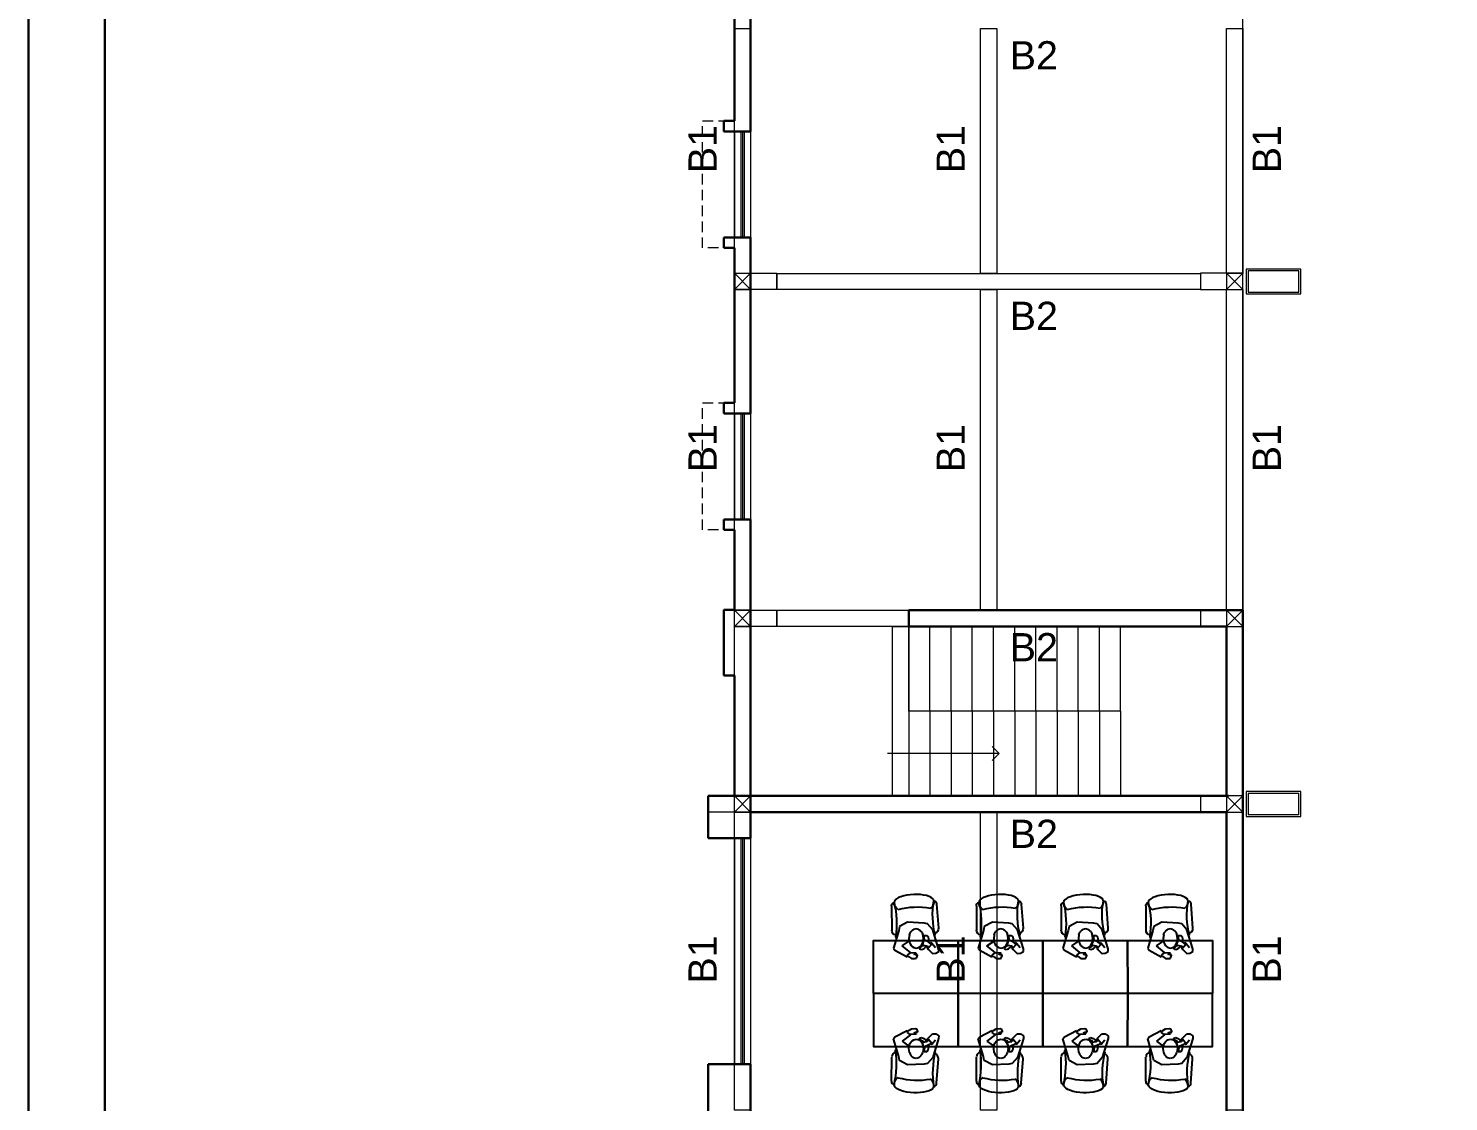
# Model space of a CAD drawing. Header units: inches. Extents: x -605 to 2991212, y -2872845 to 0.
# Drawn here: x 2756957 to 2777070, y -2518924 to -2503726 of the extents above; entities that cross this region are included whole.
import ezdxf
from ezdxf.enums import TextEntityAlignment as Align

# ---------------------------------------------------------------- set-up
doc = ezdxf.new("R2010")
doc.units = ezdxf.units.IN
doc.header["$LTSCALE"] = 600
doc.header["$MEASUREMENT"] = 0
doc.linetypes.add('DASHED2', pattern=[0.375, 0.25, -0.125])
doc.layers.add('50 - FURNITURE', color=47, linetype='Continuous')
doc.layers.add('see level', color=2, linetype='Continuous')
for name, color, linetype, lineweight in [('GB', 6, 'Continuous', 20), ('rRCC 2', 40, 'Continuous', 15), ('rSHEET', 2, 'Continuous', 30), ('WALLS', 7, 'Continuous', 30)]:
    doc.layers.add(name, color=color, linetype=linetype, lineweight=lineweight)
doc.layers.add('window', color=7, linetype='Continuous', lineweight=15, true_color=0x735461)
doc.styles.add('DIM', font='geniso.shx', dxfattribs={"width": 0.85})
doc.styles.get("Standard").update_dxf_attribs({"font": 'arial.ttf'})
doc.dimstyles.new('ST-100', dxfattribs={"dimscale": 100, "dimtxt": 2.5, "dimasz": 2, "dimexe": 0.18, "dimexo": 0.0625, "dimgap": 0.2, "dimtad": 0, "dimdec": 0, "dimzin": 0, "dimdsep": 46, "dimtxsty": 'DIM', "dimblk": 'OPEN90', "dimcen": 0.09, "dimclrd": 256, "dimclrt": 7, "dimadec": 0, "dimazin": 0, "dimtfac": 1, "dimtdec": 0, "dimtofl": 0, "dimtmove": 0, "dimatfit": 3, "dimldrblk": 'OPEN90', "dimfxl": 1, "dimtolj": 1, "dimtzin": 0, "dimlwd": -1, "dimarcsym": 0})

# ---------------------------------------------------------------- blocks, each defined once
blk = doc.blocks.new('_Open90')
at = {"color": 0, "linetype": 'ByBlock', "lineweight": -2}
for p, q in [((0, 0), (-1, 0)), ((-0.5, 0.5), (0, 0)), ((0, 0), (-0.5, -0.5))]:
    blk.add_line(p, q, dxfattribs=at)
blk = doc.blocks.new('560-sitting-p03')
for p, q in [((-0.518, -0.026, 0.001), (-0.469, 0.017, 0.001)), ((-0.455, 0.016, 0.001), (-0.511, 0.064, 0.001)), ((-0.473, 0.015, 0.001), (-0.444, -0.022, 0.001)), ((-0.469, 0.017, 0.001), (-0.455, 0.016, 0.001)), ((-0.451, 0.003, 0.001), (-0.458, -0.005, 0.001)), ((-0.455, 0.016, 0.001), (-0.451, 0.003, 0.001)), ((-0.364, 0.053), (-0.36, 0.059)), ((-0.36, 0.059), (-0.352, 0.063)), ((0.054, 0.079), (-0.261, 0.103)), ((0.096, 0.043), (0.113, 0.038)), ((0.113, 0.038), (0.128, 0.026)), ((0.128, 0.026), (0.142, 0.006)), ((0.142, 0.006), (0.154, -0.02)), ((-0.518, -0.042, 0.001), (-0.518, -0.026, 0.001)), ((-0.499, -0.038, 0.001), (-0.517, -0.025, 0.001)), ((-0.482, -0.092, 0.001), (-0.489, -0.054, 0.001)), ((-0.444, -0.022, 0.001), (-0.419, -0.079, 0.001)), ((-0.438, -0.032, 0.001), (-0.44, -0.032, 0.001)), ((-0.402, -0.027, 0.001), (-0.438, -0.032, 0.001)), ((-0.419, -0.079, 0.001), (-0.423, -0.09, 0.001)), ((-0.422, -0.071, 0.001), (-0.415, -0.069, 0.001)), ((-0.415, -0.069, 0.001), (-0.408, -0.077, 0.001)), ((-0.415, -0.095, 0.001), (-0.393, -0.093, 0.001)), ((-0.408, -0.077, 0.001), (-0.358, -0.085, 0.001)), ((-0.373, -0.032, 0.001), (-0.402, -0.027, 0.001)), ((-0.402, -0.094), (-0.4, -0.078)), ((-0.393, -0.093, 0.001), (-0.344, -0.101, 0.001)), ((-0.392, -0.029), (-0.392, -0.029)), ((-0.358, -0.054, 0.001), (-0.373, -0.032, 0.001)), ((-0.358, -0.085, 0.001), (-0.358, -0.054, 0.001)), ((-0.277, -0.154, 0.001), (-0.269, -0.189, 0.001)), ((0.154, -0.02), (0.165, -0.053)), ((0.165, -0.053), (0.172, -0.09)), ((0.172, -0.09), (0.178, -0.131)), ((0.178, -0.131), (0.18, -0.175)), ((0.18, -0.175), (0.179, -0.22)), ((-0.607, -0.3, 0.001), (-0.626, -0.303, 0.001)), ((-0.581, -0.266, 0.001), (-0.607, -0.3, 0.001)), ((-0.396, -0.281, 0.001), (-0.427, -0.276, 0.001)), ((-0.347, -0.274, 0.001), (-0.396, -0.281, 0.001)), ((-0.269, -0.189, 0.001), (-0.278, -0.223, 0.001)), ((0.161, -0.35), (0.15, -0.386)), ((0.17, -0.309), (0.161, -0.35)), ((0.176, -0.265), (0.17, -0.309)), ((0.179, -0.22), (0.176, -0.265)), ((-0.382, -0.452), (-0.39, -0.44)), ((-0.374, -0.456), (-0.382, -0.452)), ((0.028, -0.508), (-0.287, -0.505)), ((0.09, -0.472), (0.074, -0.476)), ((0.107, -0.461), (0.09, -0.472)), ((0.123, -0.443), (0.107, -0.461)), ((0.137, -0.418), (0.123, -0.443)), ((0.15, -0.386), (0.137, -0.418))]:
    blk.add_line(p, q)
for centre, radius, start, end in [((-0.083, 1.079), 1.051, 255.1921, 279.8309), ((-0.268, 0.042), 0.0613, 83.9466, 166.6044), ((0.091, -0.073), 0.117, 87.1699, 140.9803), ((0.057, 0.04), 0.0394, 4.1601, 94.7343), ((-0.384, -0.225, 0.001), 0.13, 52.2535, 71.8241), ((-0.367, -0.202, 0.001), 0.101, 28.0228, 52.2535), ((-0.952, -0.171), 0.968, 344.8311, 10.1919), ((-0.383, -0.15, 0.001), 0.13, 286.2211, 305.7918), ((-0.366, -0.173, 0.001), 0.101, 305.7918, 330.0225), ((-0.198, -1.572), 1.129, 76.0579, 98.9651), ((-0.289, -0.443), 0.0613, 188.4186, 271.0764), ((0.074, -0.367), 0.109, 211.9555, 269.936), ((0.035, -0.469), 0.0394, 260.2887, 350.8629)]:
    blk.add_arc(centre, radius, start, end)
for points, invisible_edges in [([(-0.499, -0.038, 0.001), (-0.59, 0.027, 0.001), (-0.587, 0.069, 0.001)], 13), ([(-0.499, -0.038, 0.001), (-0.537, -0.026, 0.001), (-0.59, 0.027, 0.001)], 13), ([(-0.587, 0.069, 0.001), (-0.563, 0.108, 0.001), (-0.529, 0.107, 0.001)], 12), ([(-0.491, -0.043, 0.001), (-0.499, -0.038, 0.001), (-0.587, 0.069, 0.001)], 14), ([(-0.529, 0.107, 0.001), (-0.28, 0.03, 0.001), (-0.204, -0.038, 0.001)], 12), ([(-0.631, -0.285, 0.001), (-0.658, -0.198, 0.001), (-0.654, -0.184, 0.001)], 13), ([(-0.654, -0.184, 0.001), (-0.618, -0.171, 0.001), (-0.61, -0.17, 0.001)], 12), ([(-0.654, -0.184, 0.001), (-0.61, -0.17, 0.001), (-0.608, -0.195, 0.001)], 13), ([(-0.599, -0.218, 0.001), (-0.595, -0.187, 0.001), (-0.586, -0.185, 0.001)], 12), ([(-0.599, -0.218, 0.001), (-0.586, -0.185, 0.001), (-0.581, -0.266, 0.001)], 13), ([(-0.54, -0.117, 0.001), (-0.529, -0.087, 0.001), (-0.51, -0.063, 0.001)], 12), ([(-0.492, -0.096, 0.001), (-0.532, -0.141, 0.001), (-0.54, -0.117, 0.001)], 13), ([(-0.499, -0.038, 0.001), (-0.518, -0.042, 0.001), (-0.537, -0.026, 0.001)], 13), ([(-0.492, -0.096, 0.001), (-0.525, -0.143, 0.001), (-0.532, -0.141, 0.001)], 13), ([(-0.492, -0.096, 0.001), (-0.496, -0.112, 0.001), (-0.525, -0.143, 0.001)], 12), ([(-0.512, -0.219, 0.001), (-0.52, -0.185, 0.001), (-0.511, -0.15, 0.001)], 12), ([(-0.499, -0.038, 0.001), (-0.505, -0.042, 0.001), (-0.518, -0.042, 0.001)], 12), ([(-0.511, -0.15, 0.001), (-0.498, -0.133, 0.001), (-0.482, -0.119, 0.001)], 12), ([(-0.423, -0.09, 0.001), (-0.51, -0.063, 0.001), (-0.489, -0.054, 0.001)], 13), ([(-0.482, -0.092, 0.001), (-0.492, -0.096, 0.001), (-0.51, -0.063, 0.001)], 14), ([(-0.423, -0.09, 0.001), (-0.489, -0.054, 0.001), (-0.491, -0.043, 0.001)], 13), ([(-0.423, -0.09, 0.001), (-0.48, -0.103, 0.001), (-0.482, -0.092, 0.001)], 13), ([(-0.482, -0.119, 0.001), (-0.461, -0.106, 0.001), (-0.439, -0.098, 0.001)], 12), ([(-0.423, -0.09, 0.001), (-0.471, -0.105, 0.001), (-0.48, -0.103, 0.001)], 12), ([(-0.442, -0.298, 0.001), (-0.427, -0.276, 0.001), (-0.204, -0.038, 0.001)], 14), ([(-0.427, -0.276, 0.001), (-0.439, -0.098, 0.001), (-0.415, -0.095, 0.001)], 13), ([(-0.415, -0.095, 0.001), (-0.423, -0.09, 0.001), (-0.204, -0.038, 0.001)], 14), ([(-0.204, -0.038, 0.001), (-0.193, -0.084, 0.001), (-0.183, -0.298, 0.001)], 12), ([(-0.631, -0.285, 0.001), (-0.655, -0.248, 0.001), (-0.658, -0.198, 0.001)], 12), ([(-0.55, -0.463, 0.001), (-0.633, -0.305, 0.001), (-0.626, -0.303, 0.001)], 12), ([(-0.55, -0.463, 0.001), (-0.626, -0.303, 0.001), (-0.631, -0.285, 0.001)], 13), ([(-0.608, -0.195, 0.001), (-0.599, -0.218, 0.001), (-0.581, -0.266, 0.001)], 14), ([(-0.581, -0.266, 0.001), (-0.578, -0.262, 0.001), (-0.492, -0.368, 0.001)], 12), ([(-0.55, -0.463, 0.001), (-0.492, -0.368, 0.001), (-0.442, -0.298, 0.001)], 13), ([(-0.427, -0.276, 0.001), (-0.5, -0.237, 0.001), (-0.512, -0.219, 0.001)], 13), ([(-0.427, -0.276, 0.001), (-0.485, -0.252, 0.001), (-0.5, -0.237, 0.001)], 13), ([(-0.427, -0.276, 0.001), (-0.466, -0.264, 0.001), (-0.485, -0.252, 0.001)], 13), ([(-0.427, -0.276, 0.001), (-0.446, -0.273, 0.001), (-0.466, -0.264, 0.001)], 12), ([(-0.183, -0.298, 0.001), (-0.24, -0.404, 0.001), (-0.292, -0.415, 0.001)], 12), ([(-0.292, -0.415, 0.001), (-0.524, -0.482, 0.001), (-0.55, -0.463, 0.001)], 12)]:
    blk.add_3dface(points, dxfattribs=dict(invisible_edges=invisible_edges))
blk = doc.blocks.new('45B')
at = {"color": 8, "linetype": 'DASHED2'}
for p, q in [((2170237, -2829671), (2170237, -2827871)), ((2170237, -2827871), (2170687, -2827871)), ((2170687, -2829671), (2170237, -2829671)), ((2170237, -2833665), (2170237, -2831865)), ((2170237, -2831865), (2170687, -2831865)), ((2170687, -2833665), (2170237, -2833665))]:
    blk.add_line(p, q, dxfattribs=at)
at = {"color": 8, "linetype": 'ByBlock'}
for p, q in [((2173157, -2836230), (2173157, -2835030)), ((2173457, -2836230), (2173457, -2835030)), ((2173757, -2836230), (2173757, -2835030)), ((2174057, -2836230), (2174057, -2835030)), ((2174357, -2836230), (2174357, -2835030)), ((2174657, -2836230), (2174657, -2835030)), ((2174957, -2836230), (2174957, -2835030)), ((2175257, -2836230), (2175257, -2835030)), ((2175557, -2836230), (2175557, -2835030)), ((2175857, -2836230), (2175857, -2835030)), ((2176157, -2836230), (2176157, -2835030)), ((2173157, -2836230), (2173157, -2837430)), ((2176157, -2836230), (2173157, -2836230)), ((2173457, -2836230), (2173457, -2837430)), ((2173757, -2836230), (2173757, -2837430)), ((2174057, -2836230), (2174057, -2837430)), ((2174357, -2836230), (2174357, -2837430)), ((2174657, -2836230), (2174657, -2837430)), ((2174957, -2836230), (2174957, -2837430)), ((2175257, -2836230), (2175257, -2837430)), ((2175557, -2836230), (2175557, -2837430)), ((2175857, -2836230), (2175857, -2837430)), ((2176157, -2836230), (2176157, -2837430))]:
    blk.add_line(p, q, dxfattribs=at)
at = {"color": 3, "linetype": 'ByBlock'}
for points in [[(2177937, -2830320), (2178707, -2830320), (2178707, -2829970), (2177937, -2829970)], [(2177937, -2837720), (2178707, -2837720), (2178707, -2837370), (2177937, -2837370)]]:
    blk.add_lwpolyline(points, close=True, dxfattribs=at)
at = {"color": 2, "linetype": 'ByBlock'}
for points in [[(2177962, -2830295), (2178682, -2830295), (2178682, -2829995), (2177962, -2829995)], [(2177962, -2837695), (2178682, -2837695), (2178682, -2837395), (2177962, -2837395)]]:
    blk.add_lwpolyline(points, close=True, dxfattribs=at)
at = {"layer": '50 - FURNITURE', "color": 8}
for points in [[(2172657, -2840230), (2172656, -2839480), (2173856, -2839480), (2173857, -2840230), (2172657, -2840230)], [(2173857, -2840230), (2173856, -2839480), (2175056, -2839480), (2175057, -2840230), (2173857, -2840230)], [(2175057, -2840230), (2175056, -2839480), (2176256, -2839480), (2176257, -2840230), (2175057, -2840230)], [(2176257, -2840230), (2176256, -2839480), (2177456, -2839480), (2177457, -2840230), (2176257, -2840230)], [(2172657, -2840230), (2172656, -2840980), (2173856, -2840980), (2173857, -2840230), (2172657, -2840230)], [(2173857, -2840230), (2173856, -2840980), (2175056, -2840980), (2175057, -2840230), (2173857, -2840230)], [(2175057, -2840230), (2175056, -2840980), (2176256, -2840980), (2176257, -2840230), (2175057, -2840230)], [(2176257, -2840230), (2176256, -2840980), (2177456, -2840980), (2177457, -2840230), (2176257, -2840230)]]:
    blk.add_lwpolyline(points, dxfattribs=at)
at = {"layer": 'rRCC 2', "color": 6}
for p, q in [((2170687, -2830030), (2170917, -2830260)), ((2170687, -2830260), (2170917, -2830030)), ((2177887, -2830030), (2177657, -2830260)), ((2177887, -2830260), (2177657, -2830030)), ((2170687, -2834800), (2170917, -2835030)), ((2170687, -2835030), (2170917, -2834800)), ((2177887, -2834800), (2177657, -2835030)), ((2177887, -2835030), (2177657, -2834800)), ((2170687, -2837430), (2170917, -2837660)), ((2170687, -2837660), (2170917, -2837430)), ((2177887, -2837430), (2177657, -2837660)), ((2177887, -2837660), (2177657, -2837430))]:
    blk.add_line(p, q, dxfattribs=at)
for points in [[(2170687, -2830260), (2170687, -2830030), (2171287, -2830030), (2171287, -2830260)], [(2170687, -2830030), (2170917, -2830030), (2170917, -2830260), (2170687, -2830260)], [(2177887, -2830260), (2177887, -2830030), (2177287, -2830030), (2177287, -2830260)], [(2177887, -2830030), (2177657, -2830030), (2177657, -2830260), (2177887, -2830260)], [(2170687, -2835030), (2170687, -2834800), (2171287, -2834800), (2171287, -2835030)], [(2170687, -2834800), (2170917, -2834800), (2170917, -2835030), (2170687, -2835030)], [(2177887, -2835030), (2177887, -2834800), (2177287, -2834800), (2177287, -2835030)], [(2177887, -2834800), (2177657, -2834800), (2177657, -2835030), (2177887, -2835030)], [(2170317, -2837660), (2170317, -2837430), (2170917, -2837430), (2170917, -2837660)], [(2170687, -2837430), (2170917, -2837430), (2170917, -2837660), (2170687, -2837660)], [(2177887, -2837660), (2177887, -2837430), (2177287, -2837430), (2177287, -2837660)], [(2177887, -2837430), (2177657, -2837430), (2177657, -2837660), (2177887, -2837660)]]:
    blk.add_lwpolyline(points, close=True, dxfattribs=at)
at = {"layer": 'see level', "color": 8, "linetype": 'ByBlock'}
blk.add_line((2172656, -2840980), (2173856, -2840980), dxfattribs=at)
at = {"layer": 'WALLS', "color": 8, "linetype": 'ByBlock'}
for p, q in [((2170917, -2825527), (2170917, -2828021)), ((2170687, -2825677), (2170687, -2827871)), ((2170537, -2828021), (2170537, -2827871)), ((2170537, -2827871), (2170687, -2827871)), ((2170687, -2828021), (2170537, -2828021)), ((2170687, -2828021), (2170917, -2828021)), ((2170687, -2828021), (2170917, -2828021)), ((2170687, -2829521), (2170537, -2829521)), ((2170537, -2829521), (2170537, -2829671)), ((2170687, -2829521), (2170917, -2829521)), ((2170917, -2829521), (2170917, -2832015)), ((2170537, -2829671), (2170687, -2829671)), ((2170687, -2829671), (2170687, -2831865)), ((2170537, -2832015), (2170537, -2831865)), ((2170537, -2831865), (2170687, -2831865)), ((2170687, -2832015), (2170537, -2832015)), ((2170687, -2832015), (2170917, -2832015)), ((2170687, -2832015), (2170917, -2832015)), ((2170687, -2833515), (2170537, -2833515)), ((2170537, -2833515), (2170537, -2833665)), ((2170687, -2833515), (2170917, -2833515)), ((2170917, -2833515), (2170917, -2838030)), ((2170537, -2833665), (2170687, -2833665)), ((2170687, -2833665), (2170687, -2834795)), ((2170537, -2835725), (2170537, -2834795)), ((2170537, -2834795), (2170687, -2834795)), ((2173157, -2834800), (2177887, -2834800)), ((2173157, -2835030), (2173157, -2834800)), ((2177887, -2837812), (2177887, -2834800)), ((2173157, -2835030), (2177657, -2835030)), ((2177657, -2837430), (2177657, -2835030)), ((2170687, -2835725), (2170537, -2835725)), ((2170687, -2835725), (2170687, -2837430)), ((2170317, -2837430), (2170317, -2838030)), ((2177687, -2837430), (2170695, -2837430)), ((2177657, -2837660), (2170925, -2837660)), ((2177657, -2837660), (2177657, -2848584)), ((2177887, -2837660), (2177887, -2867260)), ((2170317, -2838030), (2170687, -2838030)), ((2170687, -2838030), (2170917, -2838030)), ((2170317, -2841230), (2170917, -2841230)), ((2170317, -2841230), (2170317, -2842130)), ((2170917, -2841230), (2170917, -2842130))]:
    blk.add_line(p, q, dxfattribs=at)
at = {"layer": 'WALLS', "linetype": 'ByBlock'}
blk.add_line((2170687, -2837430), (2170317, -2837430), dxfattribs=at)
at = {"layer": 'window', "color": 8, "linetype": 'ByBlock'}
for p, q in [((2177887, -2834800), (2177887, -2810215)), ((2170687, -2828021), (2170687, -2829521)), ((2170777, -2828021), (2170777, -2829521)), ((2170802, -2828021), (2170802, -2829521)), ((2170827, -2828021), (2170827, -2829521)), ((2170917, -2828021), (2170917, -2829521)), ((2170687, -2832015), (2170687, -2833515)), ((2170777, -2832015), (2170777, -2833515)), ((2170802, -2832015), (2170802, -2833515)), ((2170827, -2832015), (2170827, -2833515)), ((2170917, -2832015), (2170917, -2833515)), ((2170687, -2838030), (2170687, -2841230)), ((2170777, -2838030), (2170777, -2841230)), ((2170802, -2838030), (2170802, -2841230)), ((2170827, -2838030), (2170827, -2841230)), ((2170917, -2838030), (2170917, -2841230))]:
    blk.add_line(p, q, dxfattribs=at)
at = {"layer": '50 - FURNITURE', "color": 8, "yscale": 1085.257293165425, "zscale": 1085.257293165425}
for p, xscale, rotation in [((2173465, -2839021, -1), -1085.257293165425, 269.9014899631502), ((2174665, -2839021, -1), -1085.257293165425, 269.9014899631502), ((2175865, -2839021, -1), -1085.257293165425, 269.9014899631502), ((2177065, -2839021, -1), -1085.257293165425, 269.9014899631502), ((2173465, -2841439, -1), 1085.257293165425, 270.0987272761305), ((2174665, -2841439, -1), 1085.257293165425, 270.0987272761305), ((2175865, -2841439, -1), 1085.257293165425, 270.0987272761305), ((2177065, -2841439, -1), 1085.257293165425, 270.0987272761305)]:
    blk.add_blockref('560-sitting-p03', p, dxfattribs=dict(at, xscale=xscale, rotation=rotation))
at = {"color": 8, "linetype": 'ByBlock'}
blk.add_leader([(2174437, -2836830), (2172855, -2836830)], dimstyle='ST-100', override={"dimtxt": 4, "dimexe": 0, "dimexo": 0, "dimfxl": 2, "dimfxlon": 1, "dimtfillclr": 256, "dimarcsym": 1}, dxfattribs=at)

msp = doc.modelspace()

# ---------------------------------------------------------------- linework, layer by layer
at = {"layer": 'GB', "color": 1}
for points in [[(2766954.6, -2503726.2), (2767184.6, -2503726.2), (2767184.6, -2507194.6), (2766954.6, -2507194.6)], [(2770439.6, -2503726.2), (2770669.6, -2503726.2), (2770669.6, -2507194.6), (2770439.6, -2507194.6)], [(2773924.7, -2503726.2), (2774154.7, -2503726.2), (2774154.7, -2507194.6), (2773924.7, -2507194.6)], [(2767554.6, -2507194.6), (2773554.7, -2507194.6), (2773554.7, -2507424.6), (2767554.6, -2507424.6)], [(2766954.6, -2507424.6), (2767184.6, -2507424.6), (2767184.6, -2511964.6), (2766954.6, -2511964.6)], [(2770439.6, -2507424.6), (2770669.6, -2507424.6), (2770669.6, -2511964.6), (2770439.6, -2511964.6)], [(2773924.7, -2507424.6), (2774154.7, -2507424.6), (2774154.7, -2511964.6), (2773924.7, -2511964.6)], [(2767554.6, -2511964.6), (2773554.7, -2511964.6), (2773554.7, -2512194.6), (2767554.6, -2512194.6)], [(2766954.6, -2512194.6), (2767184.6, -2512194.6), (2767184.6, -2514594.6), (2766954.6, -2514594.6)], [(2769194.7, -2512194.6), (2769424.7, -2512194.6), (2769424.7, -2514594.6), (2769194.7, -2514594.6)], [(2773924.7, -2512194.6), (2774154.7, -2512194.6), (2774154.7, -2514594.6), (2773924.7, -2514594.6)], [(2767184.6, -2514594.6), (2773554.7, -2514594.6), (2773554.7, -2514824.6), (2767184.6, -2514824.6)], [(2766954.6, -2514824.6), (2767184.6, -2514824.6), (2767184.6, -2519047.2), (2766954.6, -2519047.2)], [(2770439.6, -2514824.6), (2770669.6, -2514824.6), (2770669.6, -2519047.2), (2770439.6, -2519047.2)], [(2773924.7, -2514824.6), (2774154.7, -2514824.6), (2774154.7, -2519047.2), (2773924.7, -2519047.2)]]:
    msp.add_lwpolyline(points, close=True, dxfattribs=at)
at = {"layer": 'rSHEET'}
msp.add_lwpolyline([(2837406.5, -2597889.6), (2837406.5, -2484111.8), (2756957.4, -2484111.8), (2756957.4, -2597889.6)], close=True, dxfattribs=at)
msp.add_lwpolyline([(2836324.9, -2595993.3), (2836324.9, -2486008.1, 0.4142136), (2835512.2, -2485195.4), (2758851.6, -2485195.4, 0.4142136), (2758038.9, -2486008.1), (2758038.9, -2595993.3, 0.4142136), (2758851.6, -2596806), (2835512.2, -2596806, 0.4142136)], format="xyb", close=True, dxfattribs=at)

# ---------------------------------------------------------------- block references
at = {"layer": 'GB', "color": 1}
msp.add_blockref('45B', (596267.9, 322835.8), dxfattribs=at)

# ---------------------------------------------------------------- texts
at = {"layer": 'rRCC 2'}
for p in [(2771195.6, -2504107.1), (2771195.6, -2507796.5), (2771195.6, -2512489.3), (2771195.6, -2515131.8)]:
    msp.add_text('B2', height=400, dxfattribs=at).set_placement(p, align=Align.MIDDLE_CENTER)
for p in [(2766504.6, -2505435.5), (2770018.5, -2505435.5), (2774494.4, -2505435.5), (2766504.6, -2509669.7), (2770018.5, -2509669.7), (2774494.4, -2509669.7), (2766504.6, -2516911.1), (2770018.5, -2516911.1), (2774494.4, -2516911.1)]:
    msp.add_text('B1', height=400, rotation=90, dxfattribs=at).set_placement(p, align=Align.MIDDLE_CENTER)

doc.saveas('drawing.dxf')
